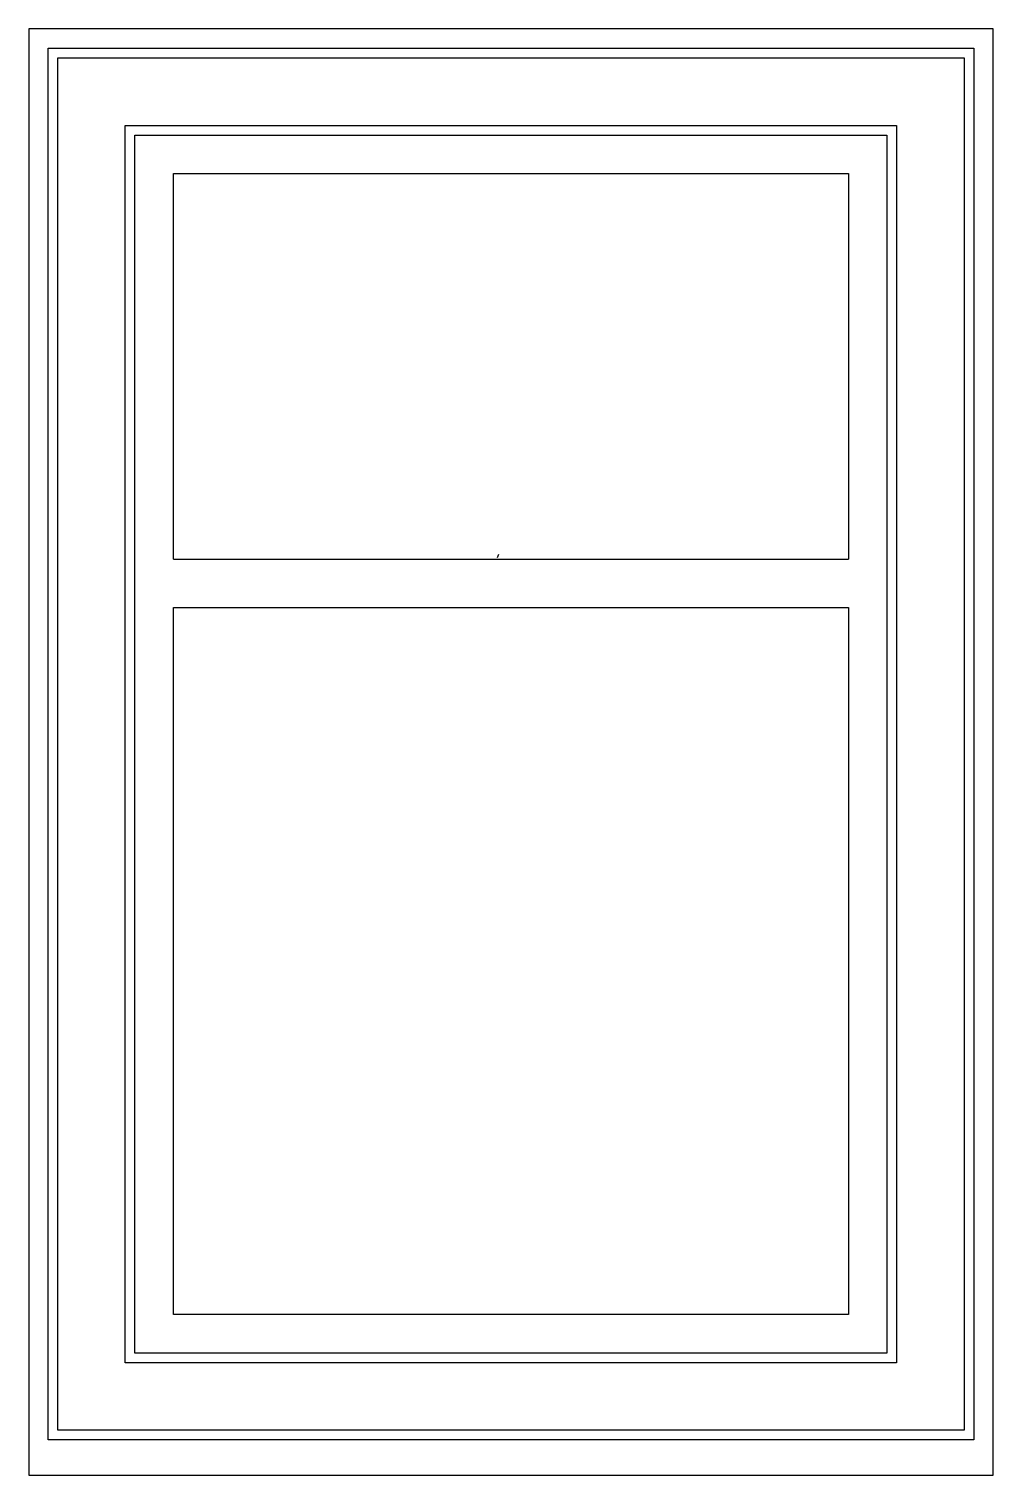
# Model space of a CAD drawing. Extents: x 126.84 to 127.84, y 261.8 to 263.3.
import ezdxf

# ---------------------------------------------------------------- set-up
doc = ezdxf.new("R2010")
doc.units = 0
doc.header["$LTSCALE"] = 0.03
doc.header["$MEASUREMENT"] = 0
doc.layers.get('0').update_dxf_attribs({"linetype": 'CONTINUOUS'})

msp = doc.modelspace()

# ---------------------------------------------------------------- linework, layer by layer
at = {"color": 1, "ltscale": 0.03}
for p, q in [((126.9933, 263.1498), (127.6933, 263.1498)), ((126.9933, 262.7498), (126.9933, 263.1498)), ((127.6933, 263.1498), (127.6933, 262.7498)), ((126.9933, 262.7498), (127.6933, 262.7498)), ((126.9933, 262.6998), (127.6933, 262.6998)), ((126.9933, 261.9664), (126.9933, 262.6998)), ((127.6933, 262.6998), (127.6933, 261.9664)), ((127.6933, 261.9664), (126.9933, 261.9664))]:
    msp.add_line(p, q, dxfattribs=at)
at = {"color": 1}
for p, q in [((127.3294, 262.7516), (127.3308, 262.755)), ((127.6933, 261.9664), (126.9933, 261.9664))]:
    msp.add_line(p, q, dxfattribs=at)
at = {"color": 2}
for points in [[(127.8433, 261.7998), (127.8433, 263.2998), (126.8433, 263.2998), (126.8433, 261.7998)], [(126.9433, 263.1998), (127.7433, 263.1998), (127.7433, 261.9164), (126.9433, 261.9164)]]:
    msp.add_lwpolyline(points, close=True, dxfattribs=at)
at = {"color": 1, "ltscale": 0.03}
for points in [[(126.8633, 263.2798), (127.8233, 263.2798), (127.8233, 261.8364), (126.8633, 261.8364)], [(126.8733, 263.2698), (127.8133, 263.2698), (127.8133, 261.8464), (126.8733, 261.8464)], [(126.9533, 263.1898), (127.7333, 263.1898), (127.7333, 261.9264), (126.9533, 261.9264)]]:
    msp.add_lwpolyline(points, close=True, dxfattribs=at)
at = {"color": 2, "ltscale": 0.03}
msp.add_lwpolyline([(127.7433, 263.1998), (127.7433, 261.9164), (126.9433, 261.9164), (126.9433, 263.1998)], dxfattribs=at)

doc.saveas('drawing.dxf')
